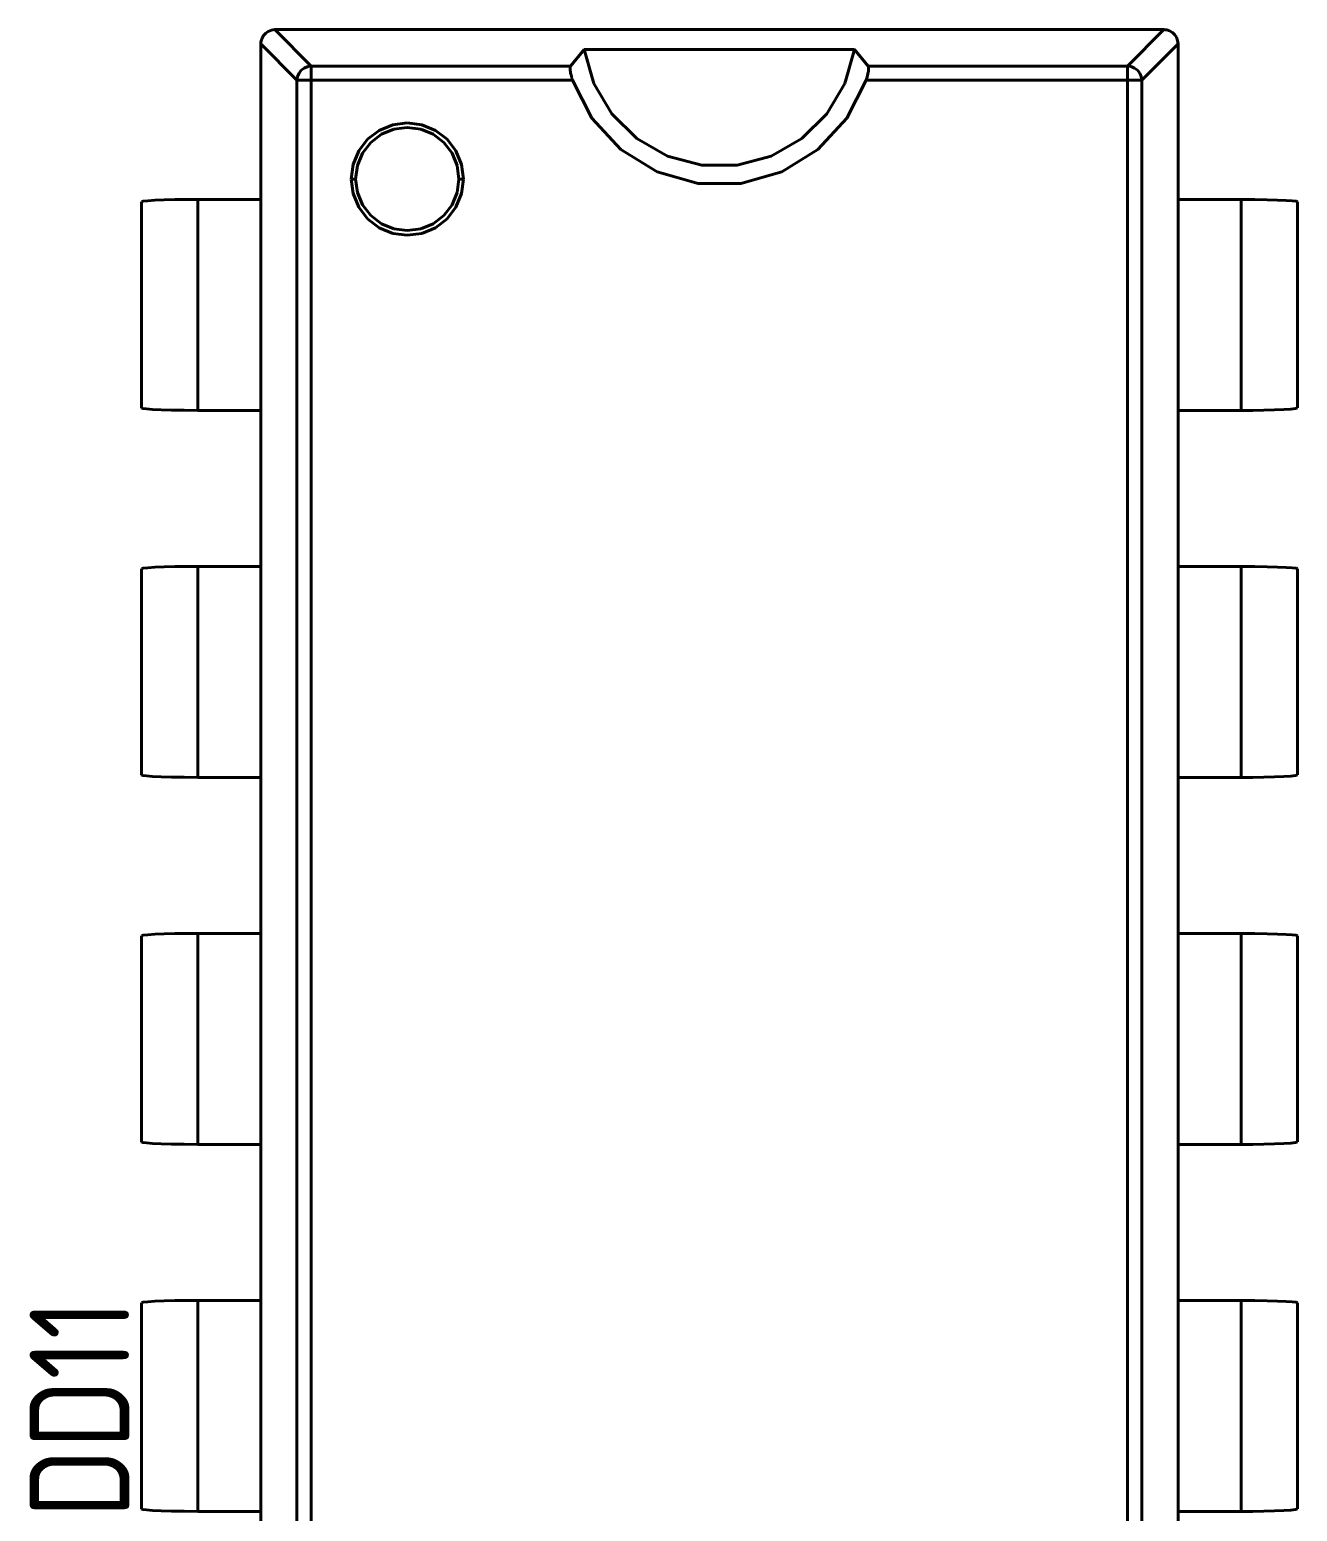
# Model space of a CAD drawing. Extents: x 193 to 1101, y 70 to 664.
# Drawn here: x 426.83 to 444.38, y 456.45 to 476.96 of the extents above; entities that cross this region are included whole.
import ezdxf

# ---------------------------------------------------------------- set-up
doc = ezdxf.new("R2010")
doc.units = 0
doc.header["$MEASUREMENT"] = 0
doc.layers.get('0').update_dxf_attribs({"linetype": 'CONTINUOUS'})
doc.layers.add('Основная', color=7, linetype='CONTINUOUS', lineweight=40)
doc.styles.add('GOST type A0', font='', dxfattribs={"oblique": 15, "height": 3.5})
doc.styles.get('GOST type A0').set_extended_font_data('GOST type A')

msp = doc.modelspace()

# ---------------------------------------------------------------- linework, layer by layer
at = {"layer": 'Основная'}
for p, q in [((430.07, 476.882), (430.048, 476.846)), ((430.048, 476.846), (430.07, 476.882)), ((430.07, 476.882), (430.048, 476.846)), ((430.048, 476.846), (430.07, 476.882)), ((430.1, 476.914), (430.07, 476.882)), ((430.07, 476.882), (430.1, 476.914)), ((430.1, 476.914), (430.07, 476.882)), ((430.07, 476.882), (430.1, 476.914)), ((430.134, 476.938), (430.1, 476.914)), ((430.1, 476.914), (430.134, 476.938)), ((430.134, 476.938), (430.1, 476.914)), ((430.1, 476.914), (430.134, 476.938)), ((430.178, 476.956), (430.134, 476.938)), ((430.134, 476.938), (430.178, 476.956)), ((430.178, 476.956), (430.134, 476.938)), ((430.134, 476.938), (430.178, 476.956)), ((430.226, 476.962), (430.178, 476.956)), ((430.178, 476.956), (430.226, 476.962)), ((430.226, 476.962), (430.178, 476.956)), ((430.178, 476.956), (430.226, 476.962)), ((442.532, 476.962), (430.226, 476.962)), ((430.226, 476.962), (430.23, 476.962)), ((430.226, 476.962), (430.73, 476.458)), ((442.532, 476.962), (430.226, 476.962)), ((430.226, 476.962), (430.23, 476.962)), ((430.226, 476.962), (430.73, 476.458)), ((430.23, 476.962), (442.53, 476.962)), ((430.23, 476.962), (442.53, 476.962)), ((442.028, 476.458), (442.532, 476.962)), ((442.028, 476.458), (442.532, 476.962)), ((442.53, 476.962), (442.532, 476.962)), ((442.53, 476.962), (442.532, 476.962)), ((442.552, 476.96), (442.532, 476.962)), ((442.532, 476.962), (442.552, 476.96)), ((442.552, 476.96), (442.532, 476.962)), ((442.532, 476.962), (442.552, 476.96)), ((442.574, 476.958), (442.552, 476.96)), ((442.552, 476.96), (442.574, 476.958)), ((442.574, 476.958), (442.552, 476.96)), ((442.552, 476.96), (442.574, 476.958)), ((442.612, 476.944), (442.574, 476.958)), ((442.574, 476.958), (442.612, 476.944)), ((442.612, 476.944), (442.574, 476.958)), ((442.574, 476.958), (442.612, 476.944)), ((442.65, 476.922), (442.612, 476.944)), ((442.612, 476.944), (442.65, 476.922)), ((442.65, 476.922), (442.612, 476.944)), ((442.612, 476.944), (442.65, 476.922)), ((442.682, 476.892), (442.65, 476.922)), ((442.65, 476.922), (442.682, 476.892)), ((442.682, 476.892), (442.65, 476.922)), ((442.65, 476.922), (442.682, 476.892)), ((442.706, 476.856), (442.682, 476.892)), ((442.682, 476.892), (442.706, 476.856)), ((442.706, 476.856), (442.682, 476.892)), ((442.682, 476.892), (442.706, 476.856)), ((430.034, 476.806), (430.03, 476.786)), ((430.03, 476.786), (430.034, 476.806)), ((430.034, 476.806), (430.03, 476.786)), ((430.03, 476.786), (430.034, 476.806)), ((430.03, 476.786), (430.03, 474.612)), ((430.03, 476.766), (430.03, 476.786)), ((430.03, 476.786), (430.03, 474.612)), ((430.03, 476.766), (430.03, 476.786)), ((430.03, 476.762), (430.03, 476.766)), ((430.03, 476.766), (430.532, 476.262)), ((430.03, 476.762), (430.03, 476.766)), ((430.03, 476.766), (430.532, 476.262)), ((430.03, 474.612), (430.03, 476.762)), ((430.03, 474.612), (430.03, 476.762)), ((430.048, 476.846), (430.034, 476.806)), ((430.034, 476.806), (430.048, 476.846)), ((430.048, 476.846), (430.034, 476.806)), ((430.034, 476.806), (430.048, 476.846)), ((434.32, 476.458), (434.508, 476.688)), ((434.32, 476.458), (434.508, 476.688)), ((434.508, 476.688), (434.64, 476.216)), ((434.508, 476.688), (438.25, 476.688)), ((434.508, 476.688), (434.64, 476.216)), ((434.508, 476.688), (438.25, 476.688)), ((438.118, 476.216), (438.25, 476.688)), ((438.118, 476.216), (438.25, 476.688)), ((438.25, 476.688), (438.438, 476.458)), ((438.25, 476.688), (438.438, 476.458)), ((442.226, 476.262), (442.73, 476.766)), ((442.226, 476.262), (442.73, 476.766)), ((442.722, 476.814), (442.706, 476.856)), ((442.706, 476.856), (442.722, 476.814)), ((442.722, 476.814), (442.706, 476.856)), ((442.706, 476.856), (442.722, 476.814)), ((442.73, 476.766), (442.722, 476.814)), ((442.722, 476.814), (442.73, 476.766)), ((442.73, 476.766), (442.722, 476.814)), ((442.722, 476.814), (442.73, 476.766)), ((442.73, 474.612), (442.73, 476.766)), ((442.73, 476.766), (442.73, 476.762)), ((442.73, 474.612), (442.73, 476.766)), ((442.73, 476.766), (442.73, 476.762)), ((442.73, 476.762), (442.73, 474.612)), ((442.73, 476.762), (442.73, 474.612)), ((430.632, 476.43), (430.68, 476.45)), ((430.632, 476.43), (430.68, 476.45)), ((430.68, 476.45), (430.73, 476.458)), ((430.68, 476.45), (430.73, 476.458)), ((430.73, 476.458), (430.73, 476.442)), ((430.73, 476.458), (434.32, 476.458)), ((430.73, 476.458), (430.73, 476.442)), ((430.73, 476.458), (434.32, 476.458)), ((434.314, 476.446), (434.316, 476.452)), ((434.314, 476.446), (434.316, 476.452)), ((434.316, 476.452), (434.32, 476.458)), ((434.316, 476.452), (434.32, 476.458)), ((438.438, 476.458), (438.44, 476.456)), ((438.438, 476.458), (442.028, 476.458)), ((438.438, 476.458), (438.44, 476.456)), ((438.438, 476.458), (442.028, 476.458)), ((438.44, 476.456), (438.442, 476.45)), ((438.44, 476.456), (438.442, 476.45)), ((438.442, 476.45), (438.444, 476.446)), ((438.442, 476.45), (438.444, 476.446)), ((442.028, 476.458), (442.078, 476.45)), ((442.028, 476.458), (442.028, 476.442)), ((442.028, 476.458), (442.078, 476.45)), ((442.028, 476.458), (442.028, 476.442)), ((442.078, 476.45), (442.126, 476.43)), ((442.078, 476.45), (442.126, 476.43)), ((430.532, 476.262), (430.54, 476.312)), ((430.532, 476.262), (430.54, 476.312)), ((430.532, 476.262), (430.55, 476.262)), ((430.532, 439.562), (430.532, 476.262)), ((430.532, 476.262), (430.55, 476.262)), ((430.532, 439.562), (430.532, 476.262)), ((430.54, 476.312), (430.56, 476.358)), ((430.54, 476.312), (430.56, 476.358)), ((430.55, 476.262), (430.58, 476.262)), ((430.55, 476.262), (430.58, 476.262)), ((430.56, 476.358), (430.592, 476.4)), ((430.56, 476.358), (430.592, 476.4)), ((430.58, 476.262), (430.624, 476.262)), ((430.58, 476.262), (430.624, 476.262)), ((430.592, 476.4), (430.632, 476.43)), ((430.592, 476.4), (430.632, 476.43)), ((430.624, 476.262), (430.674, 476.262)), ((430.624, 476.262), (430.674, 476.262)), ((430.674, 476.262), (430.73, 476.262)), ((430.674, 476.262), (430.73, 476.262)), ((430.73, 476.442), (430.73, 476.41)), ((430.73, 476.442), (430.73, 476.41)), ((430.73, 476.41), (430.73, 476.368)), ((430.73, 476.41), (430.73, 476.368)), ((430.73, 476.368), (430.73, 476.318)), ((430.73, 476.368), (430.73, 476.318)), ((430.73, 476.262), (430.73, 476.318)), ((430.73, 476.262), (430.73, 476.318)), ((430.73, 439.562), (430.73, 476.262)), ((430.73, 476.262), (434.348, 476.262)), ((430.73, 439.562), (430.73, 476.262)), ((430.73, 476.262), (434.348, 476.262)), ((434.314, 476.438), (434.314, 476.446)), ((434.314, 476.446), (434.314, 476.446)), ((434.314, 476.438), (434.314, 476.446)), ((434.314, 476.446), (434.314, 476.446)), ((434.314, 476.424), (434.314, 476.438)), ((434.314, 476.424), (434.314, 476.438)), ((434.314, 476.424), (434.314, 476.422)), ((434.314, 476.424), (434.314, 476.422)), ((434.314, 476.422), (434.314, 476.41)), ((434.314, 476.422), (434.314, 476.41)), ((434.314, 476.41), (434.314, 476.4)), ((434.314, 476.41), (434.314, 476.4)), ((434.314, 476.4), (434.314, 476.398)), ((434.314, 476.4), (434.314, 476.398)), ((434.314, 476.398), (434.318, 476.376)), ((434.314, 476.398), (434.318, 476.376)), ((434.318, 476.376), (434.318, 476.37)), ((434.318, 476.376), (434.318, 476.37)), ((434.318, 476.37), (434.32, 476.362)), ((434.318, 476.37), (434.32, 476.362)), ((434.32, 476.362), (434.324, 476.346)), ((434.32, 476.362), (434.324, 476.346)), ((434.324, 476.346), (434.326, 476.336)), ((434.324, 476.346), (434.326, 476.336)), ((434.326, 476.336), (434.33, 476.32)), ((434.326, 476.336), (434.33, 476.32)), ((434.33, 476.32), (434.334, 476.304)), ((434.33, 476.32), (434.334, 476.304)), ((434.334, 476.304), (434.334, 476.3)), ((434.334, 476.304), (434.334, 476.3)), ((434.334, 476.3), (434.34, 476.286)), ((434.334, 476.3), (434.34, 476.286)), ((434.34, 476.286), (434.34, 476.282)), ((434.34, 476.286), (434.34, 476.282)), ((434.34, 476.282), (434.348, 476.262)), ((434.34, 476.282), (434.348, 476.262)), ((434.348, 476.262), (434.614, 475.736)), ((434.348, 476.262), (434.614, 475.736)), ((438.144, 475.736), (438.412, 476.262)), ((438.144, 475.736), (438.412, 476.262)), ((438.412, 476.262), (438.42, 476.29)), ((438.412, 476.262), (438.42, 476.29)), ((438.412, 476.262), (442.028, 476.262)), ((438.412, 476.262), (442.028, 476.262)), ((438.42, 476.29), (438.426, 476.306)), ((438.42, 476.29), (438.426, 476.306)), ((438.426, 476.308), (438.43, 476.326)), ((438.426, 476.308), (438.43, 476.326)), ((438.426, 476.306), (438.426, 476.308)), ((438.426, 476.306), (438.426, 476.308)), ((438.43, 476.326), (438.436, 476.35)), ((438.43, 476.326), (438.436, 476.35)), ((438.436, 476.354), (438.44, 476.37)), ((438.436, 476.354), (438.44, 476.37)), ((438.436, 476.35), (438.436, 476.354)), ((438.436, 476.35), (438.436, 476.354)), ((438.44, 476.37), (438.442, 476.386)), ((438.44, 476.37), (438.442, 476.386)), ((438.442, 476.39), (438.444, 476.406)), ((438.442, 476.39), (438.444, 476.406)), ((438.442, 476.386), (438.442, 476.39)), ((438.442, 476.386), (438.442, 476.39)), ((438.444, 476.446), (438.444, 476.442)), ((438.444, 476.446), (438.444, 476.442)), ((438.444, 476.442), (438.444, 476.43)), ((438.444, 476.442), (438.444, 476.43)), ((438.444, 476.422), (438.444, 476.43)), ((438.444, 476.422), (438.444, 476.43)), ((438.444, 476.418), (438.444, 476.422)), ((438.444, 476.418), (438.444, 476.422)), ((438.444, 476.406), (438.444, 476.418)), ((438.444, 476.406), (438.444, 476.418)), ((442.028, 476.442), (442.028, 476.41)), ((442.028, 476.442), (442.028, 476.41)), ((442.028, 476.41), (442.028, 476.368)), ((442.028, 476.41), (442.028, 476.368)), ((442.028, 476.368), (442.028, 476.318)), ((442.028, 476.368), (442.028, 476.318)), ((442.028, 476.318), (442.028, 476.262)), ((442.028, 476.318), (442.028, 476.262)), ((442.028, 476.262), (442.084, 476.262)), ((442.028, 439.562), (442.028, 476.262)), ((442.028, 476.262), (442.084, 476.262)), ((442.028, 439.562), (442.028, 476.262)), ((442.084, 476.262), (442.134, 476.262)), ((442.084, 476.262), (442.134, 476.262)), ((442.126, 476.43), (442.166, 476.4)), ((442.126, 476.43), (442.166, 476.4)), ((442.134, 476.262), (442.178, 476.262)), ((442.134, 476.262), (442.178, 476.262)), ((442.166, 476.4), (442.198, 476.358)), ((442.166, 476.4), (442.198, 476.358)), ((442.178, 476.262), (442.208, 476.262)), ((442.178, 476.262), (442.208, 476.262)), ((442.198, 476.358), (442.218, 476.312)), ((442.198, 476.358), (442.218, 476.312)), ((442.208, 476.262), (442.226, 476.262)), ((442.208, 476.262), (442.226, 476.262)), ((442.218, 476.312), (442.226, 476.262)), ((442.218, 476.312), (442.226, 476.262)), ((442.226, 439.562), (442.226, 476.262)), ((442.226, 439.562), (442.226, 476.262)), ((434.64, 476.216), (434.89, 475.796)), ((434.64, 476.216), (434.89, 475.796)), ((437.868, 475.796), (438.118, 476.216)), ((437.868, 475.796), (438.118, 476.216)), ((431.67, 475.568), (431.858, 475.646)), ((431.67, 475.568), (431.858, 475.646)), ((431.858, 475.646), (432.058, 475.672)), ((431.858, 475.646), (432.058, 475.672)), ((432.058, 475.672), (432.26, 475.646)), ((432.058, 475.672), (432.26, 475.646)), ((432.26, 475.646), (432.448, 475.568)), ((432.26, 475.646), (432.448, 475.568)), ((434.614, 475.736), (435.014, 475.302)), ((434.614, 475.736), (435.014, 475.302)), ((434.89, 475.796), (435.238, 475.454)), ((434.89, 475.796), (435.238, 475.454)), ((437.52, 475.454), (437.868, 475.796)), ((437.52, 475.454), (437.868, 475.796)), ((437.744, 475.302), (438.144, 475.736)), ((437.744, 475.302), (438.144, 475.736)), ((431.386, 475.284), (431.508, 475.444)), ((431.386, 475.284), (431.508, 475.444)), ((431.508, 475.444), (431.67, 475.568)), ((431.508, 475.444), (431.67, 475.568)), ((431.554, 475.4), (431.702, 475.514)), ((431.554, 475.4), (431.702, 475.514)), ((431.702, 475.514), (431.874, 475.584)), ((431.702, 475.514), (431.874, 475.584)), ((431.874, 475.584), (432.058, 475.608)), ((431.874, 475.584), (432.058, 475.608)), ((432.058, 475.608), (432.244, 475.584)), ((432.058, 475.608), (432.244, 475.584)), ((432.244, 475.584), (432.416, 475.514)), ((432.244, 475.584), (432.416, 475.514)), ((432.416, 475.514), (432.564, 475.4)), ((432.416, 475.514), (432.564, 475.4)), ((432.448, 475.568), (432.61, 475.444)), ((432.448, 475.568), (432.61, 475.444)), ((432.61, 475.444), (432.732, 475.284)), ((432.61, 475.444), (432.732, 475.284)), ((435.238, 475.454), (435.662, 475.212)), ((435.238, 475.454), (435.662, 475.212)), ((437.096, 475.212), (437.52, 475.454)), ((437.096, 475.212), (437.52, 475.454)), ((431.308, 475.096), (431.386, 475.284)), ((431.308, 475.096), (431.386, 475.284)), ((431.368, 475.08), (431.44, 475.252)), ((431.368, 475.08), (431.44, 475.252)), ((431.44, 475.252), (431.554, 475.4)), ((431.44, 475.252), (431.554, 475.4)), ((432.564, 475.4), (432.678, 475.252)), ((432.564, 475.4), (432.678, 475.252)), ((432.678, 475.252), (432.748, 475.08)), ((432.678, 475.252), (432.748, 475.08)), ((432.732, 475.284), (432.81, 475.096)), ((432.732, 475.284), (432.81, 475.096)), ((435.014, 475.302), (435.516, 474.994)), ((435.014, 475.302), (435.516, 474.994)), ((437.242, 474.994), (437.744, 475.302)), ((437.242, 474.994), (437.744, 475.302)), ((431.28, 474.894), (431.308, 475.096)), ((431.28, 474.894), (431.308, 475.096)), ((431.344, 474.894), (431.368, 475.08)), ((431.344, 474.894), (431.368, 475.08)), ((432.748, 475.08), (432.774, 474.894)), ((432.748, 475.08), (432.774, 474.894)), ((432.81, 475.096), (432.836, 474.894)), ((432.81, 475.096), (432.836, 474.894)), ((435.662, 475.212), (436.134, 475.086)), ((435.662, 475.212), (436.134, 475.086)), ((436.134, 475.086), (436.624, 475.086)), ((436.134, 475.086), (436.624, 475.086)), ((436.624, 475.086), (437.096, 475.212)), ((436.624, 475.086), (437.096, 475.212)), ((431.28, 474.894), (431.308, 474.694)), ((431.28, 474.894), (431.344, 474.894)), ((431.28, 474.894), (431.308, 474.694)), ((431.28, 474.894), (431.344, 474.894)), ((431.344, 474.894), (431.368, 474.71)), ((431.344, 474.894), (431.368, 474.71)), ((432.748, 474.71), (432.774, 474.894)), ((432.748, 474.71), (432.774, 474.894)), ((432.774, 474.894), (432.836, 474.894)), ((432.774, 474.894), (432.836, 474.894)), ((432.81, 474.694), (432.836, 474.894)), ((432.81, 474.694), (432.836, 474.894)), ((435.516, 474.994), (436.084, 474.834)), ((435.516, 474.994), (436.084, 474.834)), ((436.084, 474.834), (436.674, 474.834)), ((436.084, 474.834), (436.674, 474.834)), ((436.674, 474.834), (437.242, 474.994)), ((436.674, 474.834), (437.242, 474.994)), ((428.692, 474.606), (428.566, 474.6)), ((428.566, 474.6), (428.692, 474.606)), ((428.692, 474.606), (428.566, 474.6)), ((428.566, 474.6), (428.692, 474.606)), ((428.84, 474.61), (428.692, 474.606)), ((428.692, 474.606), (428.84, 474.61)), ((428.84, 474.61), (428.692, 474.606)), ((428.692, 474.606), (428.84, 474.61)), ((428.996, 474.612), (428.84, 474.61)), ((428.84, 474.61), (428.996, 474.612)), ((428.996, 474.612), (428.84, 474.61)), ((428.84, 474.61), (428.996, 474.612)), ((430.03, 474.612), (428.996, 474.612)), ((428.996, 474.612), (429.078, 474.612)), ((430.03, 474.612), (428.996, 474.612)), ((428.996, 474.612), (429.078, 474.612)), ((429.078, 474.612), (429.16, 474.612)), ((429.078, 474.612), (429.16, 474.612)), ((429.16, 474.612), (430.03, 474.612)), ((429.16, 474.612), (429.16, 471.692)), ((429.16, 474.612), (430.03, 474.612)), ((429.16, 474.612), (429.16, 471.692)), ((430.03, 474.612), (430.03, 471.692)), ((430.03, 474.612), (430.03, 471.692)), ((431.308, 474.694), (431.386, 474.506)), ((431.308, 474.694), (431.386, 474.506)), ((431.368, 474.71), (431.44, 474.538)), ((431.368, 474.71), (431.44, 474.538)), ((432.678, 474.538), (432.748, 474.71)), ((432.678, 474.538), (432.748, 474.71)), ((432.732, 474.506), (432.81, 474.694)), ((432.732, 474.506), (432.81, 474.694)), ((443.79, 474.612), (442.73, 474.612)), ((442.73, 474.612), (443.6, 474.612)), ((442.73, 474.612), (442.73, 471.692)), ((443.79, 474.612), (442.73, 474.612)), ((442.73, 474.612), (443.6, 474.612)), ((442.73, 474.612), (442.73, 471.692)), ((443.6, 474.612), (443.79, 474.612)), ((443.6, 474.612), (443.6, 471.692)), ((443.6, 474.612), (443.79, 474.612)), ((443.6, 474.612), (443.6, 471.692)), ((443.962, 474.608), (443.79, 474.612)), ((443.79, 474.612), (443.962, 474.608)), ((443.962, 474.608), (443.79, 474.612)), ((443.79, 474.612), (443.962, 474.608)), ((444.104, 474.604), (443.962, 474.608)), ((443.962, 474.608), (444.104, 474.604)), ((444.104, 474.604), (443.962, 474.608)), ((443.962, 474.608), (444.104, 474.604)), ((444.224, 474.598), (444.104, 474.604)), ((444.104, 474.604), (444.224, 474.598)), ((444.224, 474.598), (444.104, 474.604)), ((444.104, 474.604), (444.224, 474.598)), ((428.402, 474.586), (428.38, 474.578)), ((428.38, 474.578), (428.402, 474.586)), ((428.402, 474.586), (428.38, 474.578)), ((428.38, 474.578), (428.402, 474.586)), ((428.38, 474.578), (428.38, 471.726)), ((428.38, 474.578), (428.38, 471.726)), ((428.38, 474.578), (428.38, 471.726)), ((428.38, 474.578), (428.38, 471.726)), ((428.468, 474.594), (428.402, 474.586)), ((428.402, 474.586), (428.468, 474.594)), ((428.468, 474.594), (428.402, 474.586)), ((428.402, 474.586), (428.468, 474.594)), ((428.566, 474.6), (428.468, 474.594)), ((428.468, 474.594), (428.566, 474.6)), ((428.566, 474.6), (428.468, 474.594)), ((428.468, 474.594), (428.566, 474.6)), ((431.386, 474.506), (431.508, 474.344)), ((431.386, 474.506), (431.508, 474.344)), ((431.44, 474.538), (431.554, 474.39)), ((431.44, 474.538), (431.554, 474.39)), ((432.564, 474.39), (432.678, 474.538)), ((432.564, 474.39), (432.678, 474.538)), ((432.61, 474.344), (432.732, 474.506)), ((432.61, 474.344), (432.732, 474.506)), ((444.31, 474.592), (444.224, 474.598)), ((444.224, 474.598), (444.31, 474.592)), ((444.31, 474.592), (444.224, 474.598)), ((444.224, 474.598), (444.31, 474.592)), ((444.362, 474.586), (444.31, 474.592)), ((444.31, 474.592), (444.362, 474.586)), ((444.362, 474.586), (444.31, 474.592)), ((444.31, 474.592), (444.362, 474.586)), ((444.374, 474.582), (444.362, 474.586)), ((444.362, 474.586), (444.374, 474.582)), ((444.374, 474.582), (444.362, 474.586)), ((444.362, 474.586), (444.374, 474.582)), ((444.38, 474.578), (444.374, 474.582)), ((444.374, 474.582), (444.38, 474.578)), ((444.38, 474.578), (444.374, 474.582)), ((444.374, 474.582), (444.38, 474.578)), ((444.38, 471.726), (444.38, 474.578)), ((444.38, 471.726), (444.38, 474.578)), ((444.38, 471.726), (444.38, 474.578)), ((444.38, 471.726), (444.38, 474.578)), ((431.508, 474.344), (431.67, 474.22)), ((431.508, 474.344), (431.67, 474.22)), ((431.554, 474.39), (431.702, 474.276)), ((431.554, 474.39), (431.702, 474.276)), ((431.67, 474.22), (431.858, 474.142)), ((431.67, 474.22), (431.858, 474.142)), ((431.702, 474.276), (431.874, 474.204)), ((431.702, 474.276), (431.874, 474.204)), ((431.874, 474.204), (432.058, 474.18)), ((431.874, 474.204), (432.058, 474.18)), ((432.058, 474.18), (432.244, 474.204)), ((432.058, 474.18), (432.244, 474.204)), ((432.244, 474.204), (432.416, 474.276)), ((432.244, 474.204), (432.416, 474.276)), ((432.26, 474.142), (432.448, 474.22)), ((432.26, 474.142), (432.448, 474.22)), ((432.416, 474.276), (432.564, 474.39)), ((432.416, 474.276), (432.564, 474.39)), ((432.448, 474.22), (432.61, 474.344)), ((432.448, 474.22), (432.61, 474.344)), ((431.858, 474.142), (432.058, 474.116)), ((431.858, 474.142), (432.058, 474.116)), ((432.058, 474.116), (432.26, 474.142)), ((432.058, 474.116), (432.26, 474.142)), ((428.38, 471.726), (428.384, 471.722)), ((428.38, 471.726), (428.384, 471.722)), ((428.38, 471.726), (428.384, 471.722)), ((428.38, 471.726), (428.384, 471.722)), ((428.384, 471.722), (428.396, 471.72)), ((428.384, 471.722), (428.396, 471.72)), ((428.384, 471.722), (428.396, 471.72)), ((428.384, 471.722), (428.396, 471.72)), ((428.396, 471.72), (428.448, 471.712)), ((428.396, 471.72), (428.448, 471.712)), ((428.396, 471.72), (428.448, 471.712)), ((428.396, 471.72), (428.448, 471.712)), ((428.448, 471.712), (428.534, 471.706)), ((428.448, 471.712), (428.534, 471.706)), ((428.448, 471.712), (428.534, 471.706)), ((428.448, 471.712), (428.534, 471.706)), ((428.534, 471.706), (428.654, 471.7)), ((428.534, 471.706), (428.654, 471.7)), ((428.534, 471.706), (428.654, 471.7)), ((428.534, 471.706), (428.654, 471.7)), ((428.654, 471.7), (428.796, 471.696)), ((428.654, 471.7), (428.796, 471.696)), ((428.654, 471.7), (428.796, 471.696)), ((428.654, 471.7), (428.796, 471.696)), ((428.796, 471.696), (428.968, 471.694)), ((428.796, 471.696), (428.968, 471.694)), ((428.796, 471.696), (428.968, 471.694)), ((428.796, 471.696), (428.968, 471.694)), ((428.968, 471.694), (429.16, 471.692)), ((428.968, 471.694), (429.16, 471.692)), ((428.968, 471.694), (429.16, 471.692)), ((428.968, 471.694), (429.16, 471.692)), ((429.16, 471.692), (430.03, 471.692)), ((429.16, 471.692), (430.03, 471.692)), ((429.16, 471.692), (430.03, 471.692)), ((429.16, 471.692), (430.03, 471.692)), ((430.03, 471.692), (430.03, 469.532)), ((430.03, 469.532), (430.03, 471.692)), ((430.03, 471.692), (430.03, 469.532)), ((430.03, 469.532), (430.03, 471.692)), ((442.73, 469.532), (442.73, 471.692)), ((442.73, 471.692), (443.762, 471.692)), ((442.73, 471.692), (443.6, 471.692)), ((442.73, 469.532), (442.73, 471.692)), ((442.73, 469.532), (442.73, 471.692)), ((442.73, 471.692), (443.762, 471.692)), ((442.73, 471.692), (443.6, 471.692)), ((442.73, 469.532), (442.73, 471.692)), ((443.6, 471.692), (443.68, 471.692)), ((443.6, 471.692), (443.68, 471.692)), ((443.68, 471.692), (443.762, 471.692)), ((443.68, 471.692), (443.762, 471.692)), ((443.762, 471.692), (443.918, 471.696)), ((443.762, 471.692), (443.918, 471.696)), ((443.762, 471.692), (443.918, 471.696)), ((443.762, 471.692), (443.918, 471.696)), ((443.918, 471.696), (444.066, 471.698)), ((443.918, 471.696), (444.066, 471.698)), ((443.918, 471.696), (444.066, 471.698)), ((443.918, 471.696), (444.066, 471.698)), ((444.066, 471.698), (444.192, 471.704)), ((444.066, 471.698), (444.192, 471.704)), ((444.066, 471.698), (444.192, 471.704)), ((444.066, 471.698), (444.192, 471.704)), ((444.192, 471.704), (444.29, 471.71)), ((444.192, 471.704), (444.29, 471.71)), ((444.192, 471.704), (444.29, 471.71)), ((444.192, 471.704), (444.29, 471.71)), ((444.29, 471.71), (444.356, 471.718)), ((444.29, 471.71), (444.356, 471.718)), ((444.29, 471.71), (444.356, 471.718)), ((444.29, 471.71), (444.356, 471.718)), ((444.356, 471.718), (444.38, 471.726)), ((444.356, 471.718), (444.38, 471.726)), ((444.356, 471.718), (444.38, 471.726)), ((444.356, 471.718), (444.38, 471.726)), ((428.402, 469.506), (428.38, 469.498)), ((428.38, 469.498), (428.402, 469.506)), ((428.402, 469.506), (428.38, 469.498)), ((428.38, 469.498), (428.402, 469.506)), ((428.38, 469.498), (428.38, 466.646)), ((428.38, 469.498), (428.38, 466.646)), ((428.38, 469.498), (428.38, 466.646)), ((428.38, 469.498), (428.38, 466.646)), ((428.468, 469.514), (428.402, 469.506)), ((428.402, 469.506), (428.468, 469.514)), ((428.468, 469.514), (428.402, 469.506)), ((428.402, 469.506), (428.468, 469.514)), ((428.566, 469.52), (428.468, 469.514)), ((428.468, 469.514), (428.566, 469.52)), ((428.566, 469.52), (428.468, 469.514)), ((428.468, 469.514), (428.566, 469.52)), ((428.692, 469.526), (428.566, 469.52)), ((428.566, 469.52), (428.692, 469.526)), ((428.692, 469.526), (428.566, 469.52)), ((428.566, 469.52), (428.692, 469.526)), ((428.84, 469.53), (428.692, 469.526)), ((428.692, 469.526), (428.84, 469.53)), ((428.84, 469.53), (428.692, 469.526)), ((428.692, 469.526), (428.84, 469.53)), ((428.996, 469.532), (428.84, 469.53)), ((428.84, 469.53), (428.996, 469.532)), ((428.996, 469.532), (428.84, 469.53)), ((428.84, 469.53), (428.996, 469.532)), ((430.03, 469.532), (428.996, 469.532)), ((428.996, 469.532), (429.078, 469.532)), ((430.03, 469.532), (428.996, 469.532)), ((428.996, 469.532), (429.078, 469.532)), ((429.078, 469.532), (429.16, 469.532)), ((429.078, 469.532), (429.16, 469.532)), ((429.16, 469.532), (430.03, 469.532)), ((429.16, 469.532), (429.16, 466.612)), ((429.16, 469.532), (430.03, 469.532)), ((429.16, 469.532), (429.16, 466.612)), ((430.03, 469.532), (430.03, 466.612)), ((430.03, 469.532), (430.03, 466.612)), ((443.79, 469.532), (442.73, 469.532)), ((442.73, 469.532), (443.6, 469.532)), ((442.73, 469.532), (442.73, 466.612)), ((443.79, 469.532), (442.73, 469.532)), ((442.73, 469.532), (443.6, 469.532)), ((442.73, 469.532), (442.73, 466.612)), ((443.6, 469.532), (443.79, 469.532)), ((443.6, 469.532), (443.6, 466.612)), ((443.6, 469.532), (443.79, 469.532)), ((443.6, 469.532), (443.6, 466.612)), ((443.962, 469.528), (443.79, 469.532)), ((443.79, 469.532), (443.962, 469.528)), ((443.962, 469.528), (443.79, 469.532)), ((443.79, 469.532), (443.962, 469.528)), ((444.104, 469.524), (443.962, 469.528)), ((443.962, 469.528), (444.104, 469.524)), ((444.104, 469.524), (443.962, 469.528)), ((443.962, 469.528), (444.104, 469.524)), ((444.224, 469.518), (444.104, 469.524)), ((444.104, 469.524), (444.224, 469.518)), ((444.224, 469.518), (444.104, 469.524)), ((444.104, 469.524), (444.224, 469.518)), ((444.31, 469.512), (444.224, 469.518)), ((444.224, 469.518), (444.31, 469.512)), ((444.31, 469.512), (444.224, 469.518)), ((444.224, 469.518), (444.31, 469.512)), ((444.362, 469.506), (444.31, 469.512)), ((444.31, 469.512), (444.362, 469.506)), ((444.362, 469.506), (444.31, 469.512)), ((444.31, 469.512), (444.362, 469.506)), ((444.374, 469.502), (444.362, 469.506)), ((444.362, 469.506), (444.374, 469.502)), ((444.374, 469.502), (444.362, 469.506)), ((444.362, 469.506), (444.374, 469.502)), ((444.38, 469.498), (444.374, 469.502)), ((444.374, 469.502), (444.38, 469.498)), ((444.38, 469.498), (444.374, 469.502)), ((444.374, 469.502), (444.38, 469.498)), ((444.38, 466.646), (444.38, 469.498)), ((444.38, 469.498), (444.38, 466.646)), ((444.38, 466.646), (444.38, 469.498)), ((444.38, 469.498), (444.38, 466.646)), ((428.38, 466.646), (428.384, 466.642)), ((428.38, 466.646), (428.384, 466.642)), ((428.38, 466.646), (428.384, 466.642)), ((428.38, 466.646), (428.384, 466.642)), ((428.384, 466.642), (428.396, 466.64)), ((428.384, 466.642), (428.396, 466.64)), ((428.384, 466.642), (428.396, 466.64)), ((428.384, 466.642), (428.396, 466.64)), ((428.396, 466.64), (428.448, 466.632)), ((428.396, 466.64), (428.448, 466.632)), ((428.396, 466.64), (428.448, 466.632)), ((428.396, 466.64), (428.448, 466.632)), ((428.448, 466.632), (428.534, 466.626)), ((428.448, 466.632), (428.534, 466.626)), ((428.448, 466.632), (428.534, 466.626)), ((428.448, 466.632), (428.534, 466.626)), ((428.534, 466.626), (428.654, 466.62)), ((428.534, 466.626), (428.654, 466.62)), ((428.534, 466.626), (428.654, 466.62)), ((428.534, 466.626), (428.654, 466.62)), ((428.654, 466.62), (428.796, 466.616)), ((428.654, 466.62), (428.796, 466.616)), ((428.654, 466.62), (428.796, 466.616)), ((428.654, 466.62), (428.796, 466.616)), ((428.796, 466.616), (428.968, 466.614)), ((428.796, 466.616), (428.968, 466.614)), ((428.796, 466.616), (428.968, 466.614)), ((428.796, 466.616), (428.968, 466.614)), ((428.968, 466.614), (429.16, 466.612)), ((428.968, 466.614), (429.16, 466.612)), ((428.968, 466.614), (429.16, 466.612)), ((428.968, 466.614), (429.16, 466.612)), ((429.16, 466.612), (430.03, 466.612)), ((429.16, 466.612), (430.03, 466.612)), ((429.16, 466.612), (430.03, 466.612)), ((429.16, 466.612), (430.03, 466.612)), ((430.03, 466.612), (430.03, 464.452)), ((430.03, 464.452), (430.03, 466.612)), ((430.03, 466.612), (430.03, 464.452)), ((430.03, 464.452), (430.03, 466.612)), ((442.73, 464.452), (442.73, 466.612)), ((442.73, 466.612), (443.762, 466.612)), ((442.73, 466.612), (443.6, 466.612)), ((442.73, 464.452), (442.73, 466.612)), ((442.73, 464.452), (442.73, 466.612)), ((442.73, 466.612), (443.762, 466.612)), ((442.73, 466.612), (443.6, 466.612)), ((442.73, 464.452), (442.73, 466.612)), ((443.6, 466.612), (443.68, 466.612)), ((443.6, 466.612), (443.68, 466.612)), ((443.68, 466.612), (443.762, 466.612)), ((443.68, 466.612), (443.762, 466.612)), ((443.762, 466.612), (443.918, 466.616)), ((443.762, 466.612), (443.918, 466.616)), ((443.762, 466.612), (443.918, 466.616)), ((443.762, 466.612), (443.918, 466.616)), ((443.918, 466.616), (444.066, 466.618)), ((443.918, 466.616), (444.066, 466.618)), ((443.918, 466.616), (444.066, 466.618)), ((443.918, 466.616), (444.066, 466.618)), ((444.066, 466.618), (444.192, 466.624)), ((444.066, 466.618), (444.192, 466.624)), ((444.066, 466.618), (444.192, 466.624)), ((444.066, 466.618), (444.192, 466.624)), ((444.192, 466.624), (444.29, 466.63)), ((444.192, 466.624), (444.29, 466.63)), ((444.192, 466.624), (444.29, 466.63)), ((444.192, 466.624), (444.29, 466.63)), ((444.29, 466.63), (444.356, 466.638)), ((444.29, 466.63), (444.356, 466.638)), ((444.29, 466.63), (444.356, 466.638)), ((444.29, 466.63), (444.356, 466.638)), ((444.356, 466.638), (444.38, 466.646)), ((444.356, 466.638), (444.38, 466.646)), ((444.356, 466.638), (444.38, 466.646)), ((444.356, 466.638), (444.38, 466.646)), ((428.402, 464.426), (428.38, 464.418)), ((428.38, 464.418), (428.402, 464.426)), ((428.402, 464.426), (428.38, 464.418)), ((428.38, 464.418), (428.402, 464.426)), ((428.38, 464.418), (428.38, 461.566)), ((428.38, 464.418), (428.38, 461.566)), ((428.38, 464.418), (428.38, 461.566)), ((428.38, 464.418), (428.38, 461.566)), ((428.468, 464.434), (428.402, 464.426)), ((428.402, 464.426), (428.468, 464.434)), ((428.468, 464.434), (428.402, 464.426)), ((428.402, 464.426), (428.468, 464.434)), ((428.566, 464.44), (428.468, 464.434)), ((428.468, 464.434), (428.566, 464.44)), ((428.566, 464.44), (428.468, 464.434)), ((428.468, 464.434), (428.566, 464.44)), ((428.692, 464.446), (428.566, 464.44)), ((428.566, 464.44), (428.692, 464.446)), ((428.692, 464.446), (428.566, 464.44)), ((428.566, 464.44), (428.692, 464.446)), ((428.84, 464.45), (428.692, 464.446)), ((428.692, 464.446), (428.84, 464.45)), ((428.84, 464.45), (428.692, 464.446)), ((428.692, 464.446), (428.84, 464.45)), ((428.996, 464.452), (428.84, 464.45)), ((428.84, 464.45), (428.996, 464.452)), ((428.996, 464.452), (428.84, 464.45)), ((428.84, 464.45), (428.996, 464.452)), ((430.03, 464.452), (428.996, 464.452)), ((428.996, 464.452), (429.078, 464.452)), ((430.03, 464.452), (428.996, 464.452)), ((428.996, 464.452), (429.078, 464.452)), ((429.078, 464.452), (429.16, 464.452)), ((429.078, 464.452), (429.16, 464.452)), ((429.16, 464.452), (430.03, 464.452)), ((429.16, 464.452), (429.16, 461.532)), ((429.16, 464.452), (430.03, 464.452)), ((429.16, 464.452), (429.16, 461.532)), ((430.03, 464.452), (430.03, 461.532)), ((430.03, 464.452), (430.03, 461.532)), ((443.79, 464.452), (442.73, 464.452)), ((442.73, 464.452), (443.6, 464.452)), ((442.73, 464.452), (442.73, 461.532)), ((443.79, 464.452), (442.73, 464.452)), ((442.73, 464.452), (443.6, 464.452)), ((442.73, 464.452), (442.73, 461.532)), ((443.6, 464.452), (443.79, 464.452)), ((443.6, 464.452), (443.6, 461.532)), ((443.6, 464.452), (443.79, 464.452)), ((443.6, 464.452), (443.6, 461.532)), ((443.962, 464.448), (443.79, 464.452)), ((443.79, 464.452), (443.962, 464.448)), ((443.962, 464.448), (443.79, 464.452)), ((443.79, 464.452), (443.962, 464.448)), ((444.104, 464.444), (443.962, 464.448)), ((443.962, 464.448), (444.104, 464.444)), ((444.104, 464.444), (443.962, 464.448)), ((443.962, 464.448), (444.104, 464.444)), ((444.224, 464.438), (444.104, 464.444)), ((444.104, 464.444), (444.224, 464.438)), ((444.224, 464.438), (444.104, 464.444)), ((444.104, 464.444), (444.224, 464.438)), ((444.31, 464.432), (444.224, 464.438)), ((444.224, 464.438), (444.31, 464.432)), ((444.31, 464.432), (444.224, 464.438)), ((444.224, 464.438), (444.31, 464.432)), ((444.362, 464.426), (444.31, 464.432)), ((444.31, 464.432), (444.362, 464.426)), ((444.362, 464.426), (444.31, 464.432)), ((444.31, 464.432), (444.362, 464.426)), ((444.374, 464.422), (444.362, 464.426)), ((444.362, 464.426), (444.374, 464.422)), ((444.374, 464.422), (444.362, 464.426)), ((444.362, 464.426), (444.374, 464.422)), ((444.38, 464.418), (444.374, 464.422)), ((444.374, 464.422), (444.38, 464.418)), ((444.38, 464.418), (444.374, 464.422)), ((444.374, 464.422), (444.38, 464.418)), ((444.38, 461.566), (444.38, 464.418)), ((444.38, 461.566), (444.38, 464.418)), ((444.38, 461.566), (444.38, 464.418)), ((444.38, 461.566), (444.38, 464.418)), ((428.38, 461.566), (428.384, 461.562)), ((428.38, 461.566), (428.384, 461.562)), ((428.38, 461.566), (428.384, 461.562)), ((428.38, 461.566), (428.384, 461.562)), ((428.384, 461.562), (428.396, 461.56)), ((428.384, 461.562), (428.396, 461.56)), ((428.384, 461.562), (428.396, 461.56)), ((428.384, 461.562), (428.396, 461.56)), ((428.396, 461.56), (428.448, 461.552)), ((428.396, 461.56), (428.448, 461.552)), ((428.396, 461.56), (428.448, 461.552)), ((428.396, 461.56), (428.448, 461.552)), ((428.448, 461.552), (428.534, 461.546)), ((428.448, 461.552), (428.534, 461.546)), ((428.448, 461.552), (428.534, 461.546)), ((428.448, 461.552), (428.534, 461.546)), ((428.534, 461.546), (428.654, 461.54)), ((428.534, 461.546), (428.654, 461.54)), ((428.534, 461.546), (428.654, 461.54)), ((428.534, 461.546), (428.654, 461.54)), ((428.654, 461.54), (428.796, 461.536)), ((428.654, 461.54), (428.796, 461.536)), ((428.654, 461.54), (428.796, 461.536)), ((428.654, 461.54), (428.796, 461.536)), ((428.796, 461.536), (428.968, 461.534)), ((428.796, 461.536), (428.968, 461.534)), ((428.796, 461.536), (428.968, 461.534)), ((428.796, 461.536), (428.968, 461.534)), ((428.968, 461.534), (429.16, 461.532)), ((428.968, 461.534), (429.16, 461.532)), ((428.968, 461.534), (429.16, 461.532)), ((428.968, 461.534), (429.16, 461.532)), ((429.16, 461.532), (430.03, 461.532)), ((429.16, 461.532), (430.03, 461.532)), ((429.16, 461.532), (430.03, 461.532)), ((429.16, 461.532), (430.03, 461.532)), ((430.03, 461.532), (430.03, 459.372)), ((430.03, 459.372), (430.03, 461.532)), ((430.03, 461.532), (430.03, 459.372)), ((430.03, 459.372), (430.03, 461.532)), ((442.73, 459.372), (442.73, 461.532)), ((442.73, 461.532), (443.762, 461.532)), ((442.73, 461.532), (443.6, 461.532)), ((442.73, 461.532), (442.73, 459.372)), ((442.73, 459.372), (442.73, 461.532)), ((442.73, 461.532), (443.762, 461.532)), ((442.73, 461.532), (443.6, 461.532)), ((442.73, 461.532), (442.73, 459.372)), ((443.6, 461.532), (443.68, 461.532)), ((443.6, 461.532), (443.68, 461.532)), ((443.68, 461.532), (443.762, 461.532)), ((443.68, 461.532), (443.762, 461.532)), ((443.762, 461.532), (443.918, 461.536)), ((443.762, 461.532), (443.918, 461.536)), ((443.762, 461.532), (443.918, 461.536)), ((443.762, 461.532), (443.918, 461.536)), ((443.918, 461.536), (444.066, 461.538)), ((443.918, 461.536), (444.066, 461.538)), ((443.918, 461.536), (444.066, 461.538)), ((443.918, 461.536), (444.066, 461.538)), ((444.066, 461.538), (444.192, 461.544)), ((444.066, 461.538), (444.192, 461.544)), ((444.066, 461.538), (444.192, 461.544)), ((444.066, 461.538), (444.192, 461.544)), ((444.192, 461.544), (444.29, 461.55)), ((444.192, 461.544), (444.29, 461.55)), ((444.192, 461.544), (444.29, 461.55)), ((444.192, 461.544), (444.29, 461.55)), ((444.29, 461.55), (444.356, 461.558)), ((444.29, 461.55), (444.356, 461.558)), ((444.29, 461.55), (444.356, 461.558)), ((444.29, 461.55), (444.356, 461.558)), ((444.356, 461.558), (444.38, 461.566)), ((444.356, 461.558), (444.38, 461.566)), ((444.356, 461.558), (444.38, 461.566)), ((444.356, 461.558), (444.38, 461.566)), ((428.402, 459.346), (428.38, 459.338)), ((428.38, 459.338), (428.402, 459.346)), ((428.402, 459.346), (428.38, 459.338)), ((428.38, 459.338), (428.402, 459.346)), ((428.38, 459.338), (428.38, 456.486)), ((428.38, 459.338), (428.38, 456.486)), ((428.38, 459.338), (428.38, 456.486)), ((428.38, 459.338), (428.38, 456.486)), ((428.468, 459.354), (428.402, 459.346)), ((428.402, 459.346), (428.468, 459.354)), ((428.468, 459.354), (428.402, 459.346)), ((428.402, 459.346), (428.468, 459.354)), ((428.566, 459.36), (428.468, 459.354)), ((428.468, 459.354), (428.566, 459.36)), ((428.566, 459.36), (428.468, 459.354)), ((428.468, 459.354), (428.566, 459.36)), ((428.692, 459.366), (428.566, 459.36)), ((428.566, 459.36), (428.692, 459.366)), ((428.692, 459.366), (428.566, 459.36)), ((428.566, 459.36), (428.692, 459.366)), ((428.84, 459.37), (428.692, 459.366)), ((428.692, 459.366), (428.84, 459.37)), ((428.84, 459.37), (428.692, 459.366)), ((428.692, 459.366), (428.84, 459.37)), ((428.996, 459.372), (428.84, 459.37)), ((428.84, 459.37), (428.996, 459.372)), ((428.996, 459.372), (428.84, 459.37)), ((428.84, 459.37), (428.996, 459.372)), ((430.03, 459.372), (428.996, 459.372)), ((428.996, 459.372), (429.078, 459.372)), ((430.03, 459.372), (428.996, 459.372)), ((428.996, 459.372), (429.078, 459.372)), ((429.078, 459.372), (429.16, 459.372)), ((429.078, 459.372), (429.16, 459.372)), ((429.16, 459.372), (430.03, 459.372)), ((429.16, 459.372), (429.16, 456.452)), ((429.16, 459.372), (430.03, 459.372)), ((429.16, 459.372), (429.16, 456.452)), ((430.03, 459.372), (430.03, 456.452)), ((430.03, 459.372), (430.03, 456.452)), ((443.79, 459.372), (442.73, 459.372)), ((442.73, 459.372), (443.6, 459.372)), ((442.73, 459.372), (442.73, 456.452)), ((443.79, 459.372), (442.73, 459.372)), ((442.73, 459.372), (443.6, 459.372)), ((442.73, 459.372), (442.73, 456.452)), ((443.6, 459.372), (443.79, 459.372)), ((443.6, 459.372), (443.6, 456.452)), ((443.6, 459.372), (443.79, 459.372)), ((443.6, 459.372), (443.6, 456.452)), ((443.962, 459.368), (443.79, 459.372)), ((443.79, 459.372), (443.962, 459.368)), ((443.962, 459.368), (443.79, 459.372)), ((443.79, 459.372), (443.962, 459.368)), ((444.104, 459.364), (443.962, 459.368)), ((443.962, 459.368), (444.104, 459.364)), ((444.104, 459.364), (443.962, 459.368)), ((443.962, 459.368), (444.104, 459.364)), ((444.224, 459.358), (444.104, 459.364)), ((444.104, 459.364), (444.224, 459.358)), ((444.224, 459.358), (444.104, 459.364)), ((444.104, 459.364), (444.224, 459.358)), ((444.31, 459.352), (444.224, 459.358)), ((444.224, 459.358), (444.31, 459.352)), ((444.31, 459.352), (444.224, 459.358)), ((444.224, 459.358), (444.31, 459.352)), ((444.362, 459.346), (444.31, 459.352)), ((444.31, 459.352), (444.362, 459.346)), ((444.362, 459.346), (444.31, 459.352)), ((444.31, 459.352), (444.362, 459.346)), ((444.374, 459.342), (444.362, 459.346)), ((444.362, 459.346), (444.374, 459.342)), ((444.374, 459.342), (444.362, 459.346)), ((444.362, 459.346), (444.374, 459.342)), ((444.38, 459.338), (444.374, 459.342)), ((444.374, 459.342), (444.38, 459.338)), ((444.38, 459.338), (444.374, 459.342)), ((444.374, 459.342), (444.38, 459.338)), ((444.38, 456.486), (444.38, 459.338)), ((444.38, 459.338), (444.38, 456.486)), ((444.38, 456.486), (444.38, 459.338)), ((444.38, 459.338), (444.38, 456.486)), ((428.38, 456.486), (428.384, 456.482)), ((428.38, 456.486), (428.384, 456.482)), ((428.38, 456.486), (428.384, 456.482)), ((428.38, 456.486), (428.384, 456.482)), ((428.384, 456.482), (428.396, 456.48)), ((428.384, 456.482), (428.396, 456.48)), ((428.384, 456.482), (428.396, 456.48)), ((428.384, 456.482), (428.396, 456.48)), ((428.396, 456.48), (428.448, 456.472)), ((428.396, 456.48), (428.448, 456.472)), ((428.396, 456.48), (428.448, 456.472)), ((428.396, 456.48), (428.448, 456.472)), ((428.448, 456.472), (428.534, 456.466)), ((428.448, 456.472), (428.534, 456.466)), ((428.448, 456.472), (428.534, 456.466)), ((428.448, 456.472), (428.534, 456.466)), ((428.534, 456.466), (428.654, 456.46)), ((428.534, 456.466), (428.654, 456.46)), ((428.534, 456.466), (428.654, 456.46)), ((428.534, 456.466), (428.654, 456.46)), ((428.654, 456.46), (428.796, 456.456)), ((428.654, 456.46), (428.796, 456.456)), ((428.654, 456.46), (428.796, 456.456)), ((428.654, 456.46), (428.796, 456.456)), ((428.796, 456.456), (428.968, 456.454)), ((428.796, 456.456), (428.968, 456.454)), ((428.796, 456.456), (428.968, 456.454)), ((428.796, 456.456), (428.968, 456.454)), ((428.968, 456.454), (429.16, 456.452)), ((428.968, 456.454), (429.16, 456.452)), ((428.968, 456.454), (429.16, 456.452)), ((428.968, 456.454), (429.16, 456.452)), ((429.16, 456.452), (430.03, 456.452)), ((429.16, 456.452), (430.03, 456.452)), ((430.03, 454.292), (430.03, 456.452)), ((430.03, 454.292), (430.03, 456.452)), ((442.73, 456.452), (443.6, 456.452)), ((442.73, 456.452), (442.73, 454.292)), ((442.73, 456.452), (443.6, 456.452)), ((442.73, 456.452), (442.73, 454.292)), ((443.6, 456.452), (443.68, 456.452)), ((443.6, 456.452), (443.68, 456.452)), ((443.68, 456.452), (443.762, 456.452)), ((443.68, 456.452), (443.762, 456.452)), ((443.762, 456.452), (443.918, 456.456)), ((443.762, 456.452), (443.918, 456.456)), ((443.762, 456.452), (443.918, 456.456)), ((443.762, 456.452), (443.918, 456.456)), ((443.918, 456.456), (444.066, 456.458)), ((443.918, 456.456), (444.066, 456.458)), ((443.918, 456.456), (444.066, 456.458)), ((443.918, 456.456), (444.066, 456.458)), ((444.066, 456.458), (444.192, 456.464)), ((444.066, 456.458), (444.192, 456.464)), ((444.066, 456.458), (444.192, 456.464)), ((444.066, 456.458), (444.192, 456.464)), ((444.192, 456.464), (444.29, 456.47)), ((444.192, 456.464), (444.29, 456.47)), ((444.192, 456.464), (444.29, 456.47)), ((444.192, 456.464), (444.29, 456.47)), ((444.29, 456.47), (444.356, 456.478)), ((444.29, 456.47), (444.356, 456.478)), ((444.29, 456.47), (444.356, 456.478)), ((444.29, 456.47), (444.356, 456.478)), ((444.356, 456.478), (444.38, 456.486)), ((444.356, 456.478), (444.38, 456.486)), ((444.356, 456.478), (444.38, 456.486)), ((444.356, 456.478), (444.38, 456.486))]:
    msp.add_line(p, q, dxfattribs=at)

# ---------------------------------------------------------------- texts
at = {"style": 'GOST type A0'}
msp.add_text('DD11', height=1.3796, rotation=90, dxfattribs=at).set_placement((428.21, 456.362))

doc.saveas('drawing.dxf')
